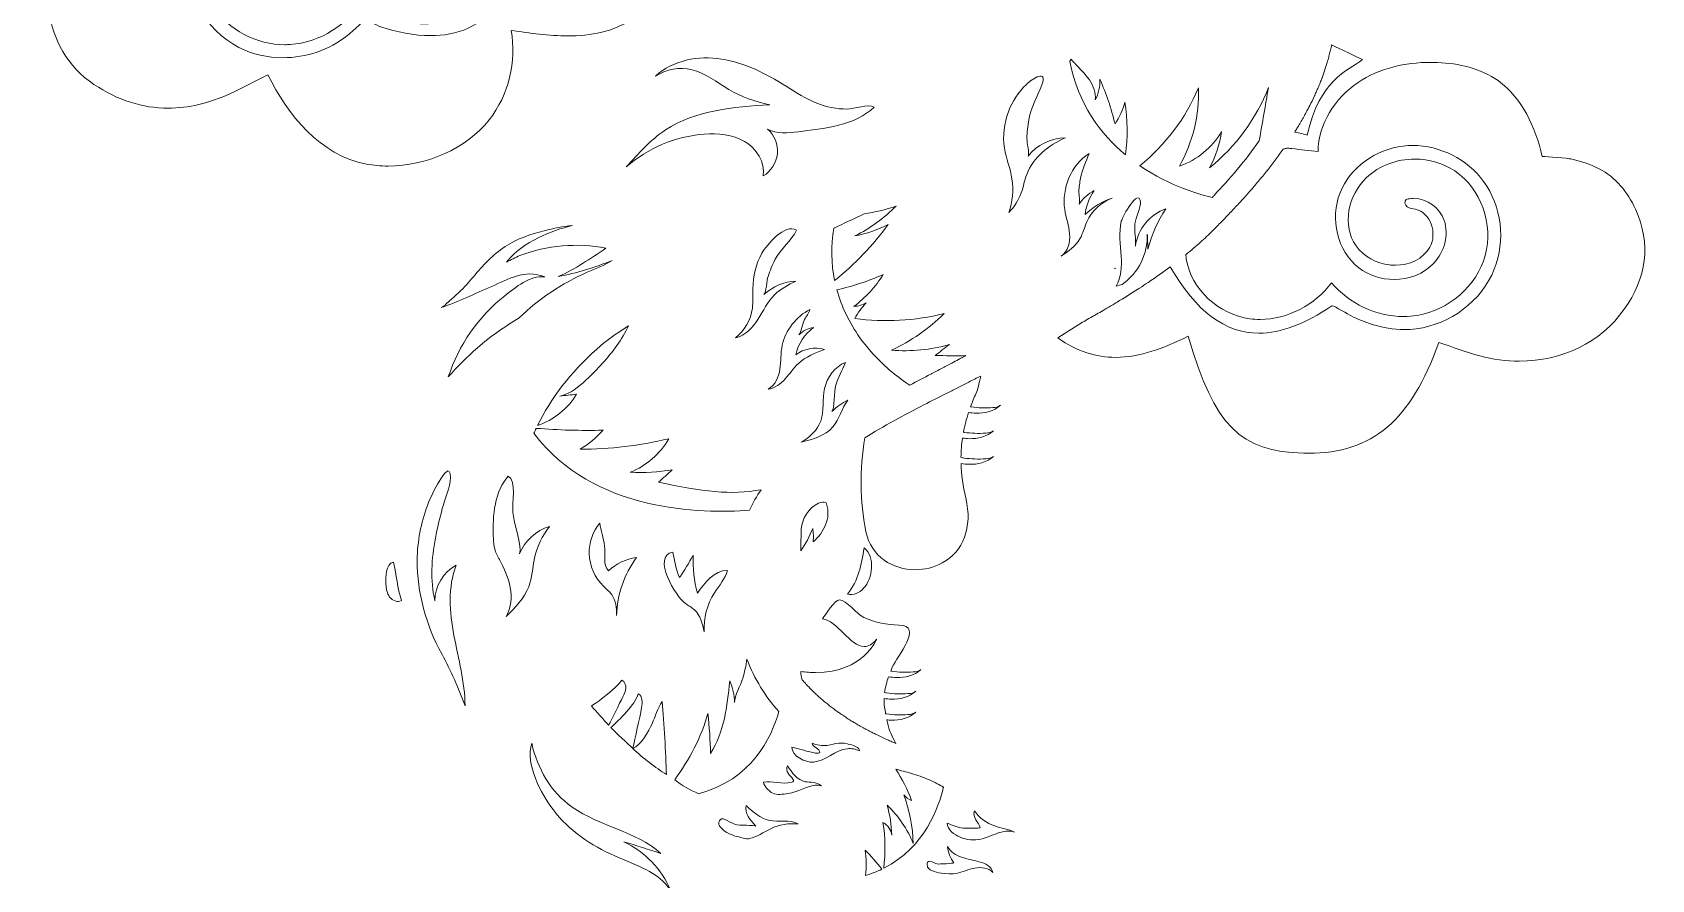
# Model space of a CAD drawing. Header units: millimetres. Extents: x -1356 to 546, y -801 to 88.
# Drawn here: x -450 to -26.9, y -473.1 to -251.8 of the extents above; entities that cross this region are included whole.
import ezdxf

# ---------------------------------------------------------------- set-up
doc = ezdxf.new("R2010")
doc.units = ezdxf.units.MM
doc.header["$MEASUREMENT"] = 0
doc.layers.add('Layer 4', color=7, linetype='Continuous')

msp = doc.modelspace()

# ---------------------------------------------------------------- linework, layer by layer
at = {"layer": 'Layer 4', "lineweight": 0}
for points, knots in [([(-301.22, -251.8), (-304.13, -252.5), (-307.1, -252.76), (-310.08, -252.76), (-315.01, -252.76), (-319.99, -252.04), (-324.89, -251.31), (-323.37, -259.43), (-325.51, -268.17), (-330.61, -274.67), (-336.56, -282.27), (-347.13, -286.74), (-357.04, -286.74), (-358.95, -286.74), (-360.83, -286.57), (-362.66, -286.23), (-374.86, -283.94), (-383.15, -273.38), (-388.47, -262.9), (-391.74, -264.55), (-394.99, -266.33), (-398.34, -267.85), (-403.8, -270.34), (-409.2, -271.62), (-414.5, -271.62), (-421.14, -271.62), (-427.64, -269.61), (-433.92, -265.41), (-447.52, -256.33), (-449.97, -236.31), (-438.36, -225.98), (-434.34, -222.41), (-428.59, -220.77), (-423.06, -217.97), (-419.64, -199.32), (-413.22, -192.45), (-396.29, -190.1), (-394.62, -189.87), (-392.97, -189.75), (-391.34, -189.75), (-383.63, -189.75), (-376.49, -192.41), (-371.12, -198.52), (-369.5, -200.35), (-368.15, -202.39), (-366.9, -204.48), (-365.56, -206.74), (-365.01, -207.42), (-363.79, -207.42), (-363.04, -207.42), (-362.02, -207.16), (-360.39, -206.83), (-356.85, -206.13), (-353.18, -205.57), (-349.54, -205.57), (-346.19, -205.57), (-342.87, -206.04), (-339.7, -207.29), (-331.61, -210.48), (-325.85, -218.87), (-325.79, -227.56), (-325.72, -236.26), (-331.35, -244.73), (-339.39, -248.04), (-341.96, -249.1), (-344.73, -249.61), (-347.51, -249.61), (-353.41, -249.61), (-359.34, -247.31), (-363.47, -243.08), (-367.47, -249.8), (-374.82, -254.51), (-382.64, -255.01), (-383.08, -255.03), (-383.53, -255.05), (-383.98, -255.05), (-391.34, -255.05), (-398.8, -251.24), (-402.76, -245.02), (-406.55, -239.07), (-407.02, -231.11), (-403.8, -224.84), (-400.59, -218.58), (-393.77, -214.3), (-386.73, -214.3), (-386.73, -214.3), (-386.7, -214.3), (-386.7, -214.3), (-379.78, -214.31), (-372.79, -218.84), (-370.97, -225.52), (-369.14, -232.2), (-373.65, -240.22), (-380.5, -241.23), (-380.96, -241.3), (-381.42, -241.33), (-381.89, -241.33), (-385.51, -241.33), (-389.17, -239.35), (-390.61, -236.05), (-392.24, -232.32), (-390.29, -227.26), (-386.39, -226.1), (-387.14, -225.73), (-387.94, -225.56), (-388.76, -225.56), (-391.28, -225.56), (-393.86, -227.21), (-394.94, -229.57), (-396.38, -232.69), (-395.55, -236.51), (-393.55, -239.3), (-390.98, -242.88), (-386.6, -244.7), (-382.2, -244.7), (-378.84, -244.7), (-375.48, -243.64), (-372.9, -241.48), (-366.93, -236.5), (-365.72, -227), (-369.64, -220.3), (-373.14, -214.32), (-380.12, -210.81), (-387.06, -210.81), (-387.9, -210.81), (-388.74, -210.87), (-389.57, -210.97), (-399.54, -212.22), (-407.99, -220.89), (-409.32, -230.85), (-410.64, -240.81), (-404.95, -251.23), (-396, -255.79), (-392.45, -257.59), (-388.49, -258.46), (-384.52, -258.46), (-378.47, -258.46), (-372.38, -256.44), (-367.66, -252.63), (-366.12, -251.38), (-362.93, -248.34), (-362.93, -248.34), (-362.93, -248.34), (-360.1, -250), (-358.89, -250.39), (-354.72, -251.74), (-350.27, -252.69), (-345.91, -252.69), (-342.53, -252.69), (-339.21, -252.12), (-336.11, -250.74), (-328.76, -247.46), (-323.85, -239.76), (-323.03, -231.76), (-322.22, -223.75), (-325.2, -215.61), (-330.27, -209.36), (-331.15, -208.27), (-332.13, -207.17), (-332.4, -205.79), (-332.6, -204.74), (-332.37, -203.66), (-332.36, -202.59), (-332.32, -197.26), (-337.79, -192.71), (-337.18, -187.57), (-337.13, -187.28), (-337.07, -186.99), (-337, -186.67), (-334.45, -187.56), (-331.91, -188.4), (-329.45, -189.21), (-327.71, -189.78), (-326.06, -190.32), (-324.45, -190.87), (-322.28, -193.77), (-320.69, -197.31), (-319.57, -200.74), (-317.28, -207.75), (-315.75, -215.48), (-310.47, -220.62), (-304.6, -226.33), (-295.89, -227.22), (-287.53, -227.22), (-286.29, -227.22), (-285.07, -227.2), (-283.86, -227.18), (-283.85, -227.23), (-283.84, -227.29), (-283.83, -227.35), (-281.86, -239.07), (-290.1, -249.16), (-301.22, -251.8)], [0, 0, 0, 0, 1, 1, 1, 2, 2, 2, 3, 3, 3, 4, 4, 4, 5, 5, 5, 6, 6, 6, 7, 7, 7, 8, 8, 8, 9, 9, 9, 10, 10, 10, 11, 11, 11, 12, 12, 12, 13, 13, 13, 14, 14, 14, 15, 15, 15, 16, 16, 16, 17, 17, 17, 18, 18, 18, 19, 19, 19, 20, 20, 20, 21, 21, 21, 22, 22, 22, 23, 23, 23, 24, 24, 24, 25, 25, 25, 26, 26, 26, 27, 27, 27, 28, 28, 28, 29, 29, 29, 30, 30, 30, 31, 31, 31, 32, 32, 32, 33, 33, 33, 34, 34, 34, 35, 35, 35, 36, 36, 36, 37, 37, 37, 38, 38, 38, 39, 39, 39, 40, 40, 40, 41, 41, 41, 42, 42, 42, 43, 43, 43, 44, 44, 44, 45, 45, 45, 46, 46, 46, 47, 47, 47, 48, 48, 48, 49, 49, 49, 50, 50, 50, 51, 51, 51, 52, 52, 52, 53, 53, 53, 54, 54, 54, 55, 55, 55, 56, 56, 56, 57, 57, 57, 58, 58, 58, 59, 59, 59, 60, 60, 60, 61, 61, 61, 62, 62, 62, 63, 63, 63, 64, 64, 64, 64]), ([(-294.79, -286.99), (-291.65, -283.48), (-288.47, -279.92), (-284.55, -277.32), (-276.66, -272.11), (-266.75, -271.34), (-257.32, -270.72), (-261.08, -270.01), (-264.71, -268.65), (-268.01, -266.71), (-271.17, -264.86), (-274.11, -262.44), (-277.68, -261.58), (-280.88, -260.81), (-284.39, -261.43), (-287.13, -263.26), (-282.62, -259.09), (-275.97, -257.85), (-269.91, -258.79), (-263.84, -259.73), (-258.26, -262.62), (-253.05, -265.86), (-250.44, -267.48), (-247.88, -269.22), (-245.03, -270.36), (-242.52, -271.36), (-239.83, -271.86), (-237.13, -271.87), (-235.3, -271.88), (-231.47, -270.46), (-230.06, -271.34), (-234.77, -276.17), (-243.48, -276.96), (-249.79, -277.79), (-252.52, -278.14), (-255.47, -278.46), (-257.86, -277.11), (-256.07, -278.68), (-255.1, -281.14), (-255.32, -283.51), (-255.54, -285.88), (-256.96, -288.11), (-259.01, -289.33), (-258.46, -285.74), (-260.75, -282.14), (-263.89, -280.3), (-267.02, -278.47), (-270.83, -278.13), (-274.45, -278.41), (-281.91, -278.98), (-289.17, -282.04), (-294.79, -286.99)], [0, 0, 0, 0, 1, 1, 1, 2, 2, 2, 3, 3, 3, 4, 4, 4, 5, 5, 5, 6, 6, 6, 7, 7, 7, 8, 8, 8, 9, 9, 9, 10, 10, 10, 11, 11, 11, 12, 12, 12, 13, 13, 13, 14, 14, 14, 15, 15, 15, 16, 16, 16, 17, 17, 17, 17]), ([(-113.09, -263.95), (-112.56, -262.55), (-112.08, -261.13), (-111.65, -259.69), (-111.64, -259.67), (-111.63, -259.64), (-111.63, -259.62), (-111.49, -259.17), (-111.37, -258.73), (-111.24, -258.28), (-111.22, -258.2), (-111.2, -258.12), (-111.18, -258.03), (-111.06, -257.59), (-110.95, -257.14), (-110.84, -256.7), (-110.82, -256.64), (-110.81, -256.58), (-110.8, -256.52), (-110.69, -256.06), (-110.58, -255.59), (-110.48, -255.12), (-108.05, -256.29), (-104.45, -257.96), (-102.39, -258.95), (-106.36, -261.91), (-113.73, -264.18), (-116.85, -278.69), (-117.31, -278.41), (-119.12, -278.14), (-120.14, -277.86), (-120.04, -277.71), (-119.95, -277.55), (-119.85, -277.4), (-119.66, -277.09), (-119.47, -276.78), (-119.28, -276.48), (-119.13, -276.23), (-118.99, -275.98), (-118.84, -275.73), (-118.69, -275.49), (-118.55, -275.25), (-118.41, -275), (-118.25, -274.74), (-118.1, -274.47), (-117.95, -274.2), (-117.82, -273.98), (-117.7, -273.75), (-117.57, -273.52), (-117.41, -273.24), (-117.26, -272.96), (-117.11, -272.68), (-116.99, -272.47), (-116.89, -272.26), (-116.78, -272.06), (-116.62, -271.75), (-116.45, -271.45), (-116.3, -271.14), (-116.26, -271.06), (-116.22, -270.99), (-116.18, -270.91), (-115.79, -270.15), (-115.42, -269.38), (-115.06, -268.6), (-115.01, -268.49), (-114.96, -268.39), (-114.91, -268.28), (-114.74, -267.92), (-114.58, -267.55), (-114.42, -267.19), (-114.36, -267.04), (-114.29, -266.9), (-114.23, -266.76), (-114.07, -266.39), (-113.91, -266.02), (-113.76, -265.64), (-113.71, -265.52), (-113.66, -265.39), (-113.61, -265.27), (-113.45, -264.87), (-113.29, -264.47), (-113.13, -264.07), (-113.12, -264.03), (-113.11, -263.99), (-113.09, -263.95)], [0, 0, 0, 0, 1, 1, 1, 2, 2, 2, 3, 3, 3, 4, 4, 4, 5, 5, 5, 6, 6, 6, 7, 7, 7, 8, 8, 8, 9, 9, 9, 10, 10, 10, 11, 11, 11, 12, 12, 12, 13, 13, 13, 14, 14, 14, 15, 15, 15, 16, 16, 16, 17, 17, 17, 18, 18, 18, 19, 19, 19, 20, 20, 20, 21, 21, 21, 22, 22, 22, 23, 23, 23, 24, 24, 24, 25, 25, 25, 26, 26, 26, 27, 27, 27, 28, 28, 28, 28]), ([(-190.16, -288.94), (-190.74, -290.5), (-191.02, -292.17), (-191.58, -293.74), (-192.27, -295.66), (-193.4, -297.42), (-194.84, -298.86), (-193.84, -296.08), (-193.55, -293.04), (-194.01, -290.12), (-194.43, -287.39), (-195.5, -284.8), (-195.96, -282.07), (-196.5, -278.88), (-196.09, -275.57), (-194.94, -272.56), (-193.92, -269.87), (-192.31, -267.41), (-190.24, -265.41), (-188.7, -263.92), (-184.56, -261.33), (-186.2, -265.51), (-187.41, -268.62), (-188.96, -271.28), (-189.6, -274.64), (-189.91, -276.27), (-190.08, -277.93), (-190.11, -279.59), (-190.12, -280.34), (-189.43, -283.73), (-189.79, -284.2), (-187.5, -281.23), (-183.8, -279.41), (-180.05, -279.39), (-184.44, -281.24), (-188.49, -284.47), (-190.16, -288.94)], [0, 0, 0, 0, 1, 1, 1, 2, 2, 2, 3, 3, 3, 4, 4, 4, 5, 5, 5, 6, 6, 6, 7, 7, 7, 8, 8, 8, 9, 9, 9, 10, 10, 10, 11, 11, 11, 12, 12, 12, 12]), ([(-34.03, -324.13), (-40.19, -332.87), (-50.35, -337.7), (-61.45, -337.7), (-64.84, -337.7), (-68.32, -337.25), (-71.8, -336.32), (-75.42, -335.36), (-78.93, -333.98), (-82.46, -332.8), (-89.82, -353.25), (-99.84, -361.75), (-116.52, -361.75), (-116.93, -361.75), (-117.34, -361.74), (-117.76, -361.73), (-134.42, -361.33), (-141.05, -354.7), (-147.97, -331.21), (-154.26, -334.3), (-160.56, -336.7), (-166.99, -336.7), (-171.93, -336.7), (-176.94, -335.27), (-182.06, -331.63), (-182.06, -331.63), (-175.55, -327.53), (-175.55, -327.53), (-175.31, -327.39), (-175.07, -327.26), (-174.83, -327.12), (-174.2, -326.76), (-173.58, -326.4), (-172.95, -326.05), (-172.61, -325.85), (-172.28, -325.66), (-171.94, -325.46), (-171.35, -325.12), (-170.76, -324.78), (-170.17, -324.43), (-169.86, -324.25), (-169.54, -324.07), (-169.23, -323.88), (-168.54, -323.48), (-167.85, -323.07), (-167.16, -322.66), (-166.97, -322.54), (-166.77, -322.42), (-166.57, -322.3), (-164.75, -321.2), (-162.94, -320.08), (-161.16, -318.93), (-161, -318.83), (-160.84, -318.73), (-160.68, -318.62), (-159.93, -318.13), (-159.18, -317.64), (-158.44, -317.14), (-158.28, -317.04), (-158.13, -316.94), (-157.97, -316.83), (-156.18, -315.62), (-154.42, -314.38), (-152.69, -313.09), (-152.68, -313.09), (-152.68, -313.09), (-152.68, -313.08), (-145.92, -324.66), (-138.39, -330.39), (-129.5, -330.39), (-123.76, -330.39), (-117.45, -328), (-110.41, -323.24), (-110.4, -323.23), (-110.38, -323.23), (-110.36, -323.23), (-109.79, -323.23), (-105.95, -325.61), (-105.42, -325.86), (-103.62, -326.72), (-101.78, -327.5), (-99.88, -328.11), (-97.17, -328.97), (-94.37, -329.47), (-91.55, -329.47), (-90.49, -329.47), (-89.43, -329.4), (-88.36, -329.25), (-79.43, -328.01), (-71.35, -322.11), (-67.98, -313.66), (-65.01, -306.21), (-66.05, -297.26), (-70.78, -290.78), (-75.02, -284.97), (-82.14, -281.37), (-89.31, -281.37), (-90.13, -281.37), (-90.96, -281.42), (-91.79, -281.52), (-98.93, -282.36), (-105.65, -287.08), (-108.3, -293.77), (-110.95, -300.46), (-109.06, -308.86), (-103.39, -313.3), (-100.79, -315.34), (-97.47, -316.37), (-94.17, -316.37), (-90.29, -316.37), (-86.43, -314.95), (-83.78, -312.09), (-81.06, -309.15), (-79.76, -304.75), (-81.08, -300.96), (-82.22, -297.67), (-85.55, -295.17), (-88.97, -295.17), (-89.49, -295.17), (-90, -295.23), (-90.51, -295.34), (-90.67, -295.38), (-90.83, -295.43), (-90.97, -295.51), (-91.61, -295.91), (-91.36, -296.98), (-90.74, -297.41), (-90.12, -297.84), (-89.32, -297.87), (-88.59, -298.03), (-84.6, -298.92), (-82.84, -304.32), (-84.81, -307.89), (-86.53, -311.05), (-90.25, -312.65), (-93.88, -312.65), (-94.37, -312.65), (-94.86, -312.62), (-95.35, -312.56), (-98.77, -312.15), (-102.07, -310.39), (-104.08, -307.59), (-107.91, -302.28), (-106.15, -294.31), (-101.43, -289.79), (-98.06, -286.56), (-93.4, -284.93), (-88.75, -284.93), (-85.06, -284.93), (-81.38, -285.95), (-78.31, -288.01), (-71.38, -292.66), (-68.14, -302.02), (-70.35, -310.07), (-72.57, -318.12), (-79.9, -324.42), (-88.14, -325.76), (-89.32, -325.95), (-90.51, -326.04), (-91.7, -326.04), (-98.82, -326.04), (-105.92, -322.7), (-110.52, -317.22), (-114.88, -323.01), (-121.98, -326.79), (-129.18, -326.79), (-130.08, -326.79), (-130.98, -326.73), (-131.87, -326.61), (-139.95, -325.52), (-147.21, -319), (-148.46, -310.95), (-148.52, -310.59), (-148.56, -310.23), (-148.55, -309.87), (-148.54, -309.86), (-148.53, -309.85), (-148.52, -309.84), (-147.21, -308.77), (-145.92, -307.67), (-144.66, -306.53), (-144.56, -306.45), (-144.47, -306.35), (-144.37, -306.27), (-143.84, -305.78), (-143.3, -305.29), (-142.78, -304.79), (-142.25, -304.29), (-141.74, -303.78), (-141.22, -303.26), (-141.12, -303.16), (-141.02, -303.07), (-140.92, -302.97), (-140.2, -302.24), (-139.47, -301.5), (-138.74, -300.75), (-138.72, -300.72), (-138.69, -300.7), (-138.67, -300.68), (-137.95, -299.93), (-137.23, -299.18), (-136.5, -298.41), (-136.47, -298.37), (-136.43, -298.33), (-136.39, -298.29), (-135.67, -297.53), (-134.95, -296.75), (-134.23, -295.96), (-134.19, -295.92), (-134.15, -295.87), (-134.1, -295.82), (-133.38, -295.03), (-132.66, -294.23), (-131.94, -293.41), (-131.9, -293.36), (-131.86, -293.32), (-131.83, -293.28), (-131.1, -292.45), (-130.38, -291.61), (-129.67, -290.76), (-129.64, -290.73), (-129.61, -290.69), (-129.57, -290.65), (-128.85, -289.79), (-128.14, -288.92), (-127.43, -288.03), (-127.41, -288), (-127.39, -287.98), (-127.37, -287.95), (-126.65, -287.05), (-125.94, -286.14), (-125.24, -285.21), (-125.23, -285.2), (-125.23, -285.19), (-125.22, -285.19), (-124.51, -284.25), (-123.81, -283.29), (-123.13, -282.33), (-123.04, -282.29), (-122.94, -282.25), (-122.84, -282.22), (-122.55, -282.14), (-122.25, -282.11), (-121.94, -282.11), (-121.59, -282.11), (-121.23, -282.15), (-120.88, -282.19), (-118.6, -282.45), (-116.31, -282.71), (-114.03, -282.97), (-113.96, -275.73), (-109.6, -268.93), (-103.58, -264.9), (-98.04, -261.2), (-91.28, -259.67), (-84.6, -259.67), (-84.02, -259.67), (-83.44, -259.68), (-82.86, -259.7), (-77.26, -259.92), (-71.56, -261.21), (-66.99, -264.44), (-60.62, -268.95), (-57.28, -276.64), (-55.45, -284.23), (-55.46, -284.22), (-55.42, -284.21), (-55.35, -284.21), (-54.49, -284.21), (-48.6, -284.76), (-48.01, -284.88), (-45.45, -285.42), (-42.96, -286.29), (-40.62, -287.46), (-36.24, -289.65), (-33.14, -293.54), (-31.1, -297.97), (-26.88, -307.15), (-28.31, -316.02), (-34.03, -324.13)], [0, 0, 0, 0, 1, 1, 1, 2, 2, 2, 3, 3, 3, 4, 4, 4, 5, 5, 5, 6, 6, 6, 7, 7, 7, 8, 8, 8, 9, 9, 9, 10, 10, 10, 11, 11, 11, 12, 12, 12, 13, 13, 13, 14, 14, 14, 15, 15, 15, 16, 16, 16, 17, 17, 17, 18, 18, 18, 19, 19, 19, 20, 20, 20, 21, 21, 21, 22, 22, 22, 23, 23, 23, 24, 24, 24, 25, 25, 25, 26, 26, 26, 27, 27, 27, 28, 28, 28, 29, 29, 29, 30, 30, 30, 31, 31, 31, 32, 32, 32, 33, 33, 33, 34, 34, 34, 35, 35, 35, 36, 36, 36, 37, 37, 37, 38, 38, 38, 39, 39, 39, 40, 40, 40, 41, 41, 41, 42, 42, 42, 43, 43, 43, 44, 44, 44, 45, 45, 45, 46, 46, 46, 47, 47, 47, 48, 48, 48, 49, 49, 49, 50, 50, 50, 51, 51, 51, 52, 52, 52, 53, 53, 53, 54, 54, 54, 55, 55, 55, 56, 56, 56, 57, 57, 57, 58, 58, 58, 59, 59, 59, 60, 60, 60, 61, 61, 61, 62, 62, 62, 63, 63, 63, 64, 64, 64, 65, 65, 65, 66, 66, 66, 67, 67, 67, 68, 68, 68, 69, 69, 69, 70, 70, 70, 71, 71, 71, 72, 72, 72, 73, 73, 73, 74, 74, 74, 75, 75, 75, 76, 76, 76, 77, 77, 77, 78, 78, 78, 79, 79, 79, 80, 80, 80, 81, 81, 81, 82, 82, 82, 83, 83, 83, 84, 84, 84, 85, 85, 85, 86, 86, 86, 87, 87, 87, 88, 88, 88, 89, 89, 89, 90, 90, 90, 91, 91, 91, 92, 92, 92, 93, 93, 93, 93]), ([(-178.9, -259.34), (-178.79, -259.17), (-178.69, -259), (-178.59, -258.83), (-178.3, -259.18), (-178.01, -259.5), (-177.71, -259.81), (-175.04, -262.57), (-171.74, -265.68), (-172.26, -269.49), (-171.37, -267.83), (-170.95, -265.94), (-171.05, -264.06), (-169.38, -267.82), (-168.05, -271.73), (-167.09, -275.73), (-165.92, -274), (-165.04, -272.07), (-164.51, -270.04), (-163.78, -274.59), (-163.74, -279.25), (-164.37, -283.82), (-170.83, -278.42), (-176.67, -270.59), (-178.9, -259.34)], [0, 0, 0, 0, 1, 1, 1, 2, 2, 2, 3, 3, 3, 4, 4, 4, 5, 5, 5, 6, 6, 6, 7, 7, 7, 8, 8, 8, 8]), ([(-160.62, -286.65), (-153.94, -281.27), (-148.61, -274.23), (-145.29, -266.32), (-145.03, -273.42), (-146.76, -280.58), (-150.25, -286.77), (-145.67, -285.18), (-141.69, -281.91), (-139.23, -277.72), (-139.75, -281.03), (-140.82, -284.25), (-142.37, -287.21), (-135.58, -281.68), (-130.23, -274.4), (-126.99, -266.26), (-127.79, -270.9), (-128.6, -275.54), (-129.4, -280.18), (-133.07, -285.38), (-137.16, -290.05), (-141.21, -294.43), (-141.36, -294.59), (-141.53, -294.76), (-141.69, -294.93), (-144.48, -294.31), (-152.59, -292.14), (-160.62, -286.65)], [0, 0, 0, 0, 1, 1, 1, 2, 2, 2, 3, 3, 3, 4, 4, 4, 5, 5, 5, 6, 6, 6, 7, 7, 7, 8, 8, 8, 9, 9, 9, 9]), ([(-178.95, -304.46), (-179.13, -302.3), (-179.92, -300.23), (-180.24, -298.08), (-181.04, -292.72), (-178.57, -286.39), (-173.85, -283.48), (-174.7, -285.61), (-175.63, -287.66), (-176.09, -289.95), (-176.32, -291.09), (-176.47, -292.25), (-176.53, -293.41), (-176.56, -294.11), (-176.14, -296.2), (-176.47, -296.73), (-175.53, -295.19), (-174.13, -293.94), (-172.5, -293.17), (-173.86, -294.98), (-174.69, -297.18), (-174.87, -299.43), (-172.92, -297.47), (-170.5, -295.99), (-167.87, -295.14), (-170.77, -296.22), (-173.2, -298.5), (-174.46, -301.33), (-175.1, -302.78), (-175.45, -304.35), (-176.24, -305.72), (-177.37, -307.67), (-179.29, -309), (-181.15, -310.27), (-179.35, -309.06), (-178.77, -306.63), (-178.95, -304.46)], [0, 0, 0, 0, 1, 1, 1, 2, 2, 2, 3, 3, 3, 4, 4, 4, 5, 5, 5, 6, 6, 6, 7, 7, 7, 8, 8, 8, 9, 9, 9, 10, 10, 10, 11, 11, 11, 12, 12, 12, 12]), ([(-165.18, -317.66), (-165.73, -317.81), (-166.28, -317.95), (-166.83, -318.09), (-165.48, -315.83), (-165.31, -312.96), (-165.47, -310.29), (-165.65, -307.24), (-166.17, -304.13), (-165.45, -301.16), (-165.12, -299.78), (-160.87, -292.45), (-160.47, -296), (-160.29, -297.64), (-161.64, -300.12), (-161.87, -301.84), (-162.12, -303.77), (-161.52, -305.81), (-161.75, -307.64), (-161.2, -303.26), (-157.96, -299.32), (-153.77, -297.92), (-155.94, -301.11), (-157.54, -304.68), (-158.48, -308.41), (-158.54, -307.12), (-158.6, -305.82), (-158.66, -304.52), (-158.43, -309.62), (-161.04, -314.71), (-165.18, -317.66)], [0, 0, 0, 0, 1, 1, 1, 2, 2, 2, 3, 3, 3, 4, 4, 4, 5, 5, 5, 6, 6, 6, 7, 7, 7, 8, 8, 8, 9, 9, 9, 10, 10, 10, 10]), ([(-235.04, -305), (-232.03, -304.39), (-229.1, -303.39), (-226.36, -302.02), (-230.34, -307.49), (-235.07, -312.4), (-240.37, -316.61), (-241.25, -312.22), (-241.34, -307.67), (-240.6, -302.96), (-238.06, -301.79), (-235.38, -300.54), (-232.62, -299.21), (-229.79, -298.81), (-227, -298.14), (-224.31, -297.18), (-227.43, -300.34), (-231.07, -302.99), (-235.04, -305)], [0, 0, 0, 0, 1, 1, 1, 2, 2, 2, 3, 3, 3, 4, 4, 4, 5, 5, 5, 6, 6, 6, 6]), ([(-333.69, -334.21), (-336.39, -336.58), (-338.93, -339.12), (-341.29, -341.83), (-338.66, -333.5), (-333.41, -326.03), (-326.54, -320.64), (-323.76, -318.46), (-319.92, -315.15), (-316.08, -315.7), (-321.64, -313.56), (-325.56, -316.37), (-329.96, -318.17), (-334.36, -319.98), (-338.58, -322.27), (-343.12, -323.67), (-342.38, -323.44), (-341.45, -322.34), (-340.86, -321.83), (-340.07, -321.16), (-339.3, -320.47), (-338.54, -319.76), (-337.16, -318.45), (-335.96, -317.13), (-334.74, -315.67), (-332.29, -312.73), (-329.66, -309.88), (-326.44, -307.76), (-323.3, -305.68), (-319.83, -304.58), (-316.22, -303.64), (-313.81, -303.02), (-311.34, -302.5), (-308.86, -302.26), (-314.4, -303.64), (-321.51, -306.28), (-326.12, -311.83), (-324.96, -311.31), (-323.84, -310.6), (-322.61, -310.13), (-315.48, -307.42), (-307.6, -306.74), (-300.11, -308.18), (-304.12, -310.91), (-308.16, -313.66), (-312.59, -315.63), (-307.76, -314.69), (-303.02, -313.27), (-298.48, -311.38), (-300.51, -312.67), (-302.78, -313.51), (-304.98, -314.48), (-311.56, -317.35), (-317.61, -321.42), (-322.78, -326.4), (-326.59, -328.68), (-330.26, -331.22), (-333.69, -334.21)], [0, 0, 0, 0, 1, 1, 1, 2, 2, 2, 3, 3, 3, 4, 4, 4, 5, 5, 5, 6, 6, 6, 7, 7, 7, 8, 8, 8, 9, 9, 9, 10, 10, 10, 11, 11, 11, 12, 12, 12, 13, 13, 13, 14, 14, 14, 15, 15, 15, 16, 16, 16, 17, 17, 17, 18, 18, 18, 19, 19, 19, 19]), ([(-261.7, -318.78), (-261.64, -315.57), (-260.94, -312.33), (-259.35, -309.53), (-258.11, -307.33), (-253.36, -301.61), (-250.32, -303.53), (-251.6, -306.15), (-254.4, -308.35), (-255.85, -311.09), (-256.61, -312.55), (-257.25, -314.07), (-257.75, -315.63), (-258.03, -316.51), (-258.25, -319.75), (-258.81, -320.26), (-256.53, -318.19), (-253.52, -316.93), (-250.45, -316.77), (-252.43, -317.76), (-254.46, -318.78), (-256.04, -320.34), (-257.89, -322.16), (-258.99, -324.59), (-260.39, -326.78), (-261.79, -328.96), (-263.71, -331.07), (-266.26, -331.57), (-263.87, -329.7), (-262.25, -326.88), (-261.84, -323.87), (-261.61, -322.19), (-261.74, -320.48), (-261.7, -318.78)], [0, 0, 0, 0, 1, 1, 1, 2, 2, 2, 3, 3, 3, 4, 4, 4, 5, 5, 5, 6, 6, 6, 7, 7, 7, 8, 8, 8, 9, 9, 9, 10, 10, 10, 11, 11, 11, 11]), ([(-211.75, -325.27), (-215.75, -329.2), (-220.41, -332.45), (-225.48, -334.84), (-220.4, -335.24), (-215.25, -334.74), (-210.35, -333.37), (-211.6, -334.31), (-212.85, -335.25), (-214.1, -336.19), (-211.44, -336.3), (-208.75, -336.34), (-206.08, -336.23), (-206.43, -336.42), (-206.78, -336.61), (-207.13, -336.8), (-207.42, -336.95), (-207.7, -337.1), (-207.99, -337.25), (-208.58, -337.57), (-209.16, -337.88), (-209.75, -338.19), (-210.2, -338.43), (-210.65, -338.67), (-211.1, -338.91), (-211.54, -339.14), (-211.97, -339.37), (-212.41, -339.6), (-213.08, -339.96), (-213.75, -340.31), (-214.42, -340.66), (-214.64, -340.78), (-214.86, -340.89), (-215.08, -341.01), (-216.99, -342.01), (-218.87, -342.99), (-220.71, -343.95), (-221.24, -343.62), (-222, -343.12), (-222.9, -342.47), (-222.93, -342.44), (-222.96, -342.42), (-222.99, -342.4), (-225.79, -340.35), (-230.02, -336.77), (-233.73, -331.57), (-236.57, -327.6), (-238.58, -323.43), (-239.78, -319.07), (-235.62, -318.13), (-231.54, -316.8), (-227.64, -315.08), (-229.68, -318.28), (-232.29, -321.11), (-235.3, -323.41), (-234.17, -323.33), (-233.06, -322.99), (-232.07, -322.43), (-233.26, -323.67), (-234.28, -325.07), (-235.09, -326.59), (-227.32, -327.6), (-219.36, -327.15), (-211.75, -325.27)], [0, 0, 0, 0, 1, 1, 1, 2, 2, 2, 3, 3, 3, 4, 4, 4, 5, 5, 5, 6, 6, 6, 7, 7, 7, 8, 8, 8, 9, 9, 9, 10, 10, 10, 11, 11, 11, 12, 12, 12, 13, 13, 13, 14, 14, 14, 15, 15, 15, 16, 16, 16, 17, 17, 17, 18, 18, 18, 19, 19, 19, 20, 20, 20, 21, 21, 21, 21]), ([(-167.02, -313.51), (-167.08, -313.55), (-167.12, -313.58), (-167.18, -313.61), (-167.15, -313.53), (-167.13, -313.46), (-167.11, -313.38), (-167.08, -313.43), (-167.05, -313.47), (-167.02, -313.51)], [0, 0, 0, 0, 1, 1, 1, 2, 2, 2, 3, 3, 3, 3]), ([(-254.64, -339.77), (-254.33, -337.69), (-254.49, -335.55), (-254.05, -333.49), (-253.26, -329.74), (-250.28, -325.89), (-246.82, -324.23), (-247.02, -325.17), (-247.78, -325.98), (-248.25, -326.84), (-248.72, -327.72), (-249.07, -330.2), (-249.69, -330.79), (-248.64, -329.79), (-247.28, -329.12), (-245.85, -328.89), (-248.19, -330.62), (-249.88, -333.2), (-250.53, -336.04), (-248.43, -334.44), (-245.57, -333.9), (-243.03, -334.61), (-245.44, -335.56), (-247.91, -336.55), (-249.82, -338.31), (-251.12, -339.51), (-252.1, -341.01), (-253.29, -342.32), (-254.47, -343.63), (-255.97, -344.81), (-257.72, -345.02), (-255.86, -344.03), (-254.95, -341.85), (-254.64, -339.77)], [0, 0, 0, 0, 1, 1, 1, 2, 2, 2, 3, 3, 3, 4, 4, 4, 5, 5, 5, 6, 6, 6, 7, 7, 7, 8, 8, 8, 9, 9, 9, 10, 10, 10, 11, 11, 11, 11]), ([(-294.24, -328.51), (-295.95, -332.06), (-298.32, -335.33), (-300.99, -338.22), (-303.34, -340.75), (-308.52, -346.43), (-312.17, -346.82), (-310.71, -346.66), (-309.24, -346.5), (-307.78, -346.35), (-310.09, -350.15), (-313.78, -353.08), (-317.99, -354.52), (-314.53, -347.38), (-309.34, -340.67), (-302.52, -334.56), (-300.25, -332.52), (-297.45, -330.51), (-294.24, -328.51)], [0, 0, 0, 0, 1, 1, 1, 2, 2, 2, 3, 3, 3, 4, 4, 4, 5, 5, 5, 6, 6, 6, 6]), ([(-236.91, -347.85), (-238.52, -350.01), (-239.06, -352.84), (-240.81, -354.88), (-242.83, -357.23), (-246.04, -358.09), (-249.05, -358.82), (-246.84, -357.57), (-244.84, -355.74), (-243.99, -353.35), (-243.02, -350.65), (-243.61, -347.63), (-242.99, -344.83), (-242.37, -342.06), (-240.28, -339.04), (-237.53, -338.05), (-238.41, -340.11), (-239.5, -342.04), (-240.11, -344.24), (-240.43, -345.36), (-240.42, -350.2), (-241.05, -350.8), (-239.81, -349.63), (-238.41, -348.64), (-236.91, -347.85)], [0, 0, 0, 0, 1, 1, 1, 2, 2, 2, 3, 3, 3, 4, 4, 4, 5, 5, 5, 6, 6, 6, 7, 7, 7, 8, 8, 8, 8]), ([(-203.38, -351.29), (-204.04, -351.27), (-204.71, -351.2), (-205.36, -351.09), (-205.92, -352.8), (-206.36, -354.52), (-206.68, -356.25), (-206.62, -356.26), (-206.57, -356.28), (-206.51, -356.29), (-204.66, -356.56), (-202.76, -356.62), (-200.87, -356.48), (-200.17, -356.42), (-199.41, -356.32), (-198.85, -355.86), (-200.59, -357.41), (-202.98, -358), (-205.22, -357.94), (-205.8, -357.92), (-206.37, -357.86), (-206.94, -357.78), (-207.18, -359.45), (-207.32, -361.12), (-207.34, -362.81), (-207.06, -362.89), (-206.78, -362.95), (-206.51, -362.99), (-204.66, -363.27), (-202.76, -363.33), (-200.87, -363.18), (-200.17, -363.13), (-199.41, -363.02), (-198.85, -362.56), (-200.59, -364.12), (-202.98, -364.71), (-205.22, -364.64), (-205.93, -364.62), (-206.63, -364.54), (-207.33, -364.42), (-207.25, -367.37), (-206.85, -370.36), (-206.1, -373.41), (-204.22, -381.12), (-206.8, -387.43), (-212.23, -390.39), (-214.41, -391.59), (-216.87, -392.17), (-219.3, -392.17), (-225.14, -392.17), (-230.82, -388.78), (-232.16, -382.21), (-233.83, -374.07), (-233.76, -366.17), (-232.48, -357.75), (-227.57, -354.6), (-222.35, -351.83), (-217.01, -349.09), (-215.07, -348.09), (-213.13, -347.11), (-211.18, -346.12), (-211.06, -346.09), (-210.93, -346.04), (-210.79, -345.97), (-210.29, -345.74), (-209.81, -345.52), (-209.44, -345.24), (-208.07, -344.55), (-206.69, -343.86), (-205.31, -343.16), (-204.27, -342.64), (-203.23, -342.11), (-202.18, -341.58), (-202.66, -343.72), (-202.86, -344.97), (-203.38, -346.08), (-203.92, -347.25), (-204.41, -348.43), (-204.84, -349.6), (-204.78, -349.61), (-204.72, -349.63), (-204.66, -349.64), (-202.81, -349.91), (-200.92, -349.98), (-199.03, -349.83), (-198.32, -349.77), (-197.57, -349.67), (-197, -349.21), (-198.74, -350.76), (-201.13, -351.36), (-203.38, -351.29)], [0, 0, 0, 0, 1, 1, 1, 2, 2, 2, 3, 3, 3, 4, 4, 4, 5, 5, 5, 6, 6, 6, 7, 7, 7, 8, 8, 8, 9, 9, 9, 10, 10, 10, 11, 11, 11, 12, 12, 12, 13, 13, 13, 14, 14, 14, 15, 15, 15, 16, 16, 16, 17, 17, 17, 18, 18, 18, 19, 19, 19, 20, 20, 20, 21, 21, 21, 22, 22, 22, 23, 23, 23, 24, 24, 24, 25, 25, 25, 26, 26, 26, 27, 27, 27, 28, 28, 28, 29, 29, 29, 30, 30, 30, 30]), ([(-283.66, -357.94), (-285.95, -361.87), (-289.55, -365.01), (-293.75, -366.73), (-290.08, -366.88), (-286.4, -366.66), (-282.78, -366.09), (-283.98, -367.17), (-285.19, -368.26), (-286.39, -369.34), (-275, -371.72), (-267.37, -372.78), (-259.54, -371.26), (-260.68, -372.93), (-261.73, -374.72), (-262.62, -376.62), (-275.04, -377.57), (-303.47, -377.19), (-318.91, -356.53), (-318.72, -356.1), (-318.53, -355.67), (-318.33, -355.24), (-312.51, -355.7), (-306.67, -355.87), (-300.84, -355.73), (-302.56, -357.69), (-304.6, -359.36), (-306.85, -360.68), (-299.05, -360.72), (-291.24, -359.8), (-283.66, -357.94)], [0, 0, 0, 0, 1, 1, 1, 2, 2, 2, 3, 3, 3, 4, 4, 4, 5, 5, 5, 6, 6, 6, 7, 7, 7, 8, 8, 8, 9, 9, 9, 10, 10, 10, 10]), ([(-343.02, -414.16), (-347.09, -406.67), (-349.51, -398.2), (-349.42, -389.67), (-349.37, -384.81), (-348.48, -379.95), (-346.75, -375.41), (-345.92, -373.21), (-344.88, -371.1), (-343.65, -369.1), (-342.53, -367.27), (-340.79, -364.55), (-340.75, -368.12), (-340.72, -370.61), (-342.24, -373.78), (-342.86, -376.19), (-343.52, -378.74), (-344.16, -381.3), (-344.65, -383.88), (-345.66, -389.28), (-346.08, -394.86), (-344.81, -400.26), (-344.79, -396.46), (-342.57, -392.76), (-339.23, -390.95), (-341.48, -396.75), (-340.95, -403.23), (-339.81, -409.33), (-338.68, -415.44), (-336.96, -421.5), (-336.92, -427.71), (-338.61, -423.05), (-340.65, -418.52), (-343.02, -414.16)], [0, 0, 0, 0, 1, 1, 1, 2, 2, 2, 3, 3, 3, 4, 4, 4, 5, 5, 5, 6, 6, 6, 7, 7, 7, 8, 8, 8, 9, 9, 9, 10, 10, 10, 11, 11, 11, 11]), ([(-326.15, -404.34), (-324.82, -402.1), (-324.62, -399.33), (-325.11, -396.77), (-325.61, -394.22), (-326.75, -391.84), (-327.95, -389.53), (-328.41, -388.62), (-328.9, -387.72), (-329.17, -386.74), (-329.23, -386.55), (-329.27, -386.36), (-329.31, -386.17), (-329.42, -385.2), (-329.51, -384.23), (-329.57, -383.25), (-329.73, -378.23), (-329.2, -371.43), (-325.62, -367.75), (-323.45, -368.84), (-324.61, -374.84), (-324.45, -377.22), (-324.29, -379.51), (-321.95, -386.21), (-322.69, -388.01), (-321.3, -384.62), (-318.34, -381.93), (-314.85, -380.86), (-316.75, -383.29), (-318.1, -386.15), (-318.75, -389.17), (-319.29, -391.64), (-319.37, -394.23), (-320.27, -396.6), (-321.43, -399.66), (-323.83, -402.05), (-326.15, -404.34)], [0, 0, 0, 0, 1, 1, 1, 2, 2, 2, 3, 3, 3, 4, 4, 4, 5, 5, 5, 6, 6, 6, 7, 7, 7, 8, 8, 8, 9, 9, 9, 10, 10, 10, 11, 11, 11, 12, 12, 12, 12]), ([(-246.09, -381.36), (-246.9, -383.44), (-247.94, -385.43), (-249.19, -387.27), (-249.17, -385.95), (-249.15, -384.63), (-249.13, -383.3), (-249.12, -382.52), (-249.11, -381.73), (-248.99, -380.96), (-248.66, -378.81), (-247.47, -376.79), (-245.74, -375.46), (-245.17, -375.03), (-242.85, -373.78), (-242.45, -374.97), (-241.85, -376.73), (-242.02, -378.7), (-242.71, -380.43), (-243.4, -382.16), (-244.59, -383.66), (-245.96, -384.92), (-245.85, -383.73), (-245.9, -382.54), (-246.09, -381.36)], [0, 0, 0, 0, 1, 1, 1, 2, 2, 2, 3, 3, 3, 4, 4, 4, 5, 5, 5, 6, 6, 6, 7, 7, 7, 8, 8, 8, 8]), ([(-299.41, -392.48), (-297.45, -390.56), (-294.84, -389.31), (-292.12, -388.99), (-295.35, -393.35), (-297.19, -398.72), (-297.31, -404.14), (-297.32, -404.15), (-297.32, -404.15), (-297.32, -404.15), (-297.34, -402.19), (-297.51, -400.16), (-298.65, -398.59), (-299.24, -397.78), (-300.05, -397.17), (-300.76, -396.47), (-303.03, -394.25), (-304.39, -391.13), (-304.47, -387.97), (-304.54, -385.13), (-303.6, -382.14), (-301.73, -380), (-301.43, -381.77), (-300.73, -383.98), (-300.48, -385.94), (-300.19, -388.18), (-300.97, -390.84), (-299.41, -392.48)], [0, 0, 0, 0, 1, 1, 1, 2, 2, 2, 3, 3, 3, 4, 4, 4, 5, 5, 5, 6, 6, 6, 7, 7, 7, 8, 8, 8, 9, 9, 9, 9]), ([(-274.41, -408.42), (-274.88, -406.32), (-275.42, -404.07), (-277.01, -402.61), (-277.7, -401.97), (-278.55, -401.52), (-279.34, -400.99), (-281.81, -399.29), (-288.22, -388.64), (-282.66, -387.57), (-282.21, -389.82), (-281.78, -392.06), (-280.88, -394.19), (-279.58, -392.33), (-278.39, -390.4), (-277.33, -388.39), (-277.45, -391.73), (-277.07, -395.08), (-276.21, -398.31), (-274.26, -395.49), (-271.79, -392.38), (-268.37, -392.33), (-268.92, -394.53), (-270.55, -396.27), (-271.77, -398.19), (-273.7, -401.21), (-274.64, -404.85), (-274.41, -408.42)], [0, 0, 0, 0, 1, 1, 1, 2, 2, 2, 3, 3, 3, 4, 4, 4, 5, 5, 5, 6, 6, 6, 7, 7, 7, 8, 8, 8, 9, 9, 9, 9]), ([(-232.77, -397.02), (-233.85, -398.17), (-235.48, -399.02), (-236.99, -398.56), (-234.12, -394.89), (-233.35, -390.94), (-232.66, -386.49), (-229.58, -388.68), (-230.45, -394.55), (-232.77, -397.02)], [0, 0, 0, 0, 1, 1, 1, 2, 2, 2, 3, 3, 3, 3]), ([(-356.63, -399.3), (-357.32, -398.35), (-357.5, -397.13), (-357.58, -395.95), (-357.7, -394.29), (-357.66, -390.57), (-355.61, -390.21), (-354.77, -393.51), (-354.66, -396.92), (-353.54, -400.22), (-354.57, -400.79), (-355.93, -400.24), (-356.63, -399.3)], [0, 0, 0, 0, 1, 1, 1, 2, 2, 2, 3, 3, 3, 4, 4, 4, 4]), ([(-225.48, -418.68), (-223.63, -418.95), (-221.74, -419.02), (-219.85, -418.87), (-219.14, -418.82), (-218.39, -418.71), (-217.82, -418.25), (-219.56, -419.8), (-221.95, -420.4), (-224.2, -420.33), (-224.89, -420.31), (-225.58, -420.24), (-226.26, -420.12), (-226.73, -421.45), (-227.11, -422.84), (-227.31, -424.24), (-227.15, -424.27), (-226.99, -424.31), (-226.83, -424.33), (-224.98, -424.6), (-223.08, -424.67), (-221.19, -424.52), (-220.48, -424.47), (-219.73, -424.36), (-219.16, -423.9), (-220.9, -425.45), (-223.3, -426.05), (-225.54, -425.98), (-226.18, -425.97), (-226.81, -425.9), (-227.44, -425.8), (-227.47, -426.55), (-227.43, -427.29), (-227.31, -428.02), (-227.2, -428.62), (-227.11, -429.2), (-227.02, -429.77), (-226.96, -429.78), (-226.89, -429.8), (-226.83, -429.81), (-224.98, -430.08), (-223.08, -430.15), (-221.19, -430), (-220.48, -429.94), (-219.73, -429.84), (-219.16, -429.38), (-220.9, -430.93), (-223.3, -431.52), (-225.54, -431.46), (-225.94, -431.45), (-226.33, -431.41), (-226.73, -431.37), (-226.33, -433.3), (-225.73, -435.19), (-224.33, -437.54), (-224.54, -437.45), (-224.74, -437.37), (-224.94, -437.28), (-225.1, -437.21), (-225.26, -437.14), (-225.41, -437.07), (-225.81, -436.91), (-226.2, -436.73), (-226.58, -436.56), (-226.82, -436.45), (-227.07, -436.34), (-227.31, -436.23), (-227.79, -436.01), (-228.27, -435.79), (-228.74, -435.56), (-228.97, -435.45), (-229.19, -435.34), (-229.42, -435.23), (-229.77, -435.06), (-230.11, -434.89), (-230.45, -434.72), (-230.72, -434.58), (-230.98, -434.45), (-231.25, -434.31), (-231.63, -434.11), (-232, -433.91), (-232.37, -433.71), (-232.58, -433.6), (-232.79, -433.48), (-233, -433.37), (-233.43, -433.13), (-233.86, -432.89), (-234.27, -432.65), (-234.46, -432.54), (-234.64, -432.43), (-234.83, -432.32), (-235.14, -432.14), (-235.45, -431.95), (-235.76, -431.76), (-235.93, -431.66), (-236.1, -431.56), (-236.26, -431.46), (-236.66, -431.21), (-237.06, -430.95), (-237.45, -430.7), (-237.62, -430.59), (-237.79, -430.47), (-237.96, -430.36), (-238.35, -430.1), (-238.73, -429.84), (-239.11, -429.58), (-239.24, -429.49), (-239.38, -429.39), (-239.52, -429.29), (-239.81, -429.08), (-240.1, -428.87), (-240.39, -428.66), (-240.52, -428.56), (-240.66, -428.46), (-240.8, -428.36), (-241.15, -428.09), (-241.51, -427.82), (-241.85, -427.55), (-241.98, -427.44), (-242.12, -427.34), (-242.25, -427.23), (-242.58, -426.97), (-242.9, -426.7), (-243.22, -426.43), (-243.32, -426.35), (-243.43, -426.26), (-243.53, -426.17), (-243.81, -425.93), (-244.09, -425.68), (-244.36, -425.44), (-244.47, -425.35), (-244.58, -425.25), (-244.68, -425.16), (-245, -424.87), (-245.31, -424.58), (-245.61, -424.3), (-245.71, -424.2), (-245.81, -424.1), (-245.91, -424.01), (-246.18, -423.74), (-246.46, -423.47), (-246.72, -423.2), (-246.79, -423.13), (-246.86, -423.06), (-246.93, -422.99), (-247.2, -422.71), (-247.47, -422.43), (-247.73, -422.15), (-247.81, -422.06), (-247.9, -421.96), (-247.98, -421.87), (-248.25, -421.57), (-248.51, -421.27), (-248.77, -420.98), (-248.8, -420.94), (-248.83, -420.91), (-248.85, -420.88), (-249.03, -420.2), (-249.15, -419.49), (-249.22, -418.75), (-247.83, -418.93), (-246.53, -419.01), (-245.32, -419.01), (-232.75, -419.01), (-229.39, -410.31), (-229.39, -410.31), (-230.49, -411.69), (-231.56, -412.23), (-232.6, -412.23), (-236.29, -412.23), (-239.71, -405.44), (-243.49, -404.96), (-242.78, -404.01), (-240.36, -400.03), (-239.12, -400.03), (-239.1, -400.03), (-239.09, -400.03), (-239.08, -400.03), (-237.27, -400.13), (-234.5, -403.79), (-232.69, -404.64), (-229.85, -405.98), (-226.64, -406.52), (-223.51, -406.6), (-217, -406.77), (-224, -414.72), (-225.28, -417.63), (-225.42, -417.96), (-225.56, -418.3), (-225.7, -418.64), (-225.63, -418.65), (-225.56, -418.67), (-225.48, -418.68)], [0, 0, 0, 0, 1, 1, 1, 2, 2, 2, 3, 3, 3, 4, 4, 4, 5, 5, 5, 6, 6, 6, 7, 7, 7, 8, 8, 8, 9, 9, 9, 10, 10, 10, 11, 11, 11, 12, 12, 12, 13, 13, 13, 14, 14, 14, 15, 15, 15, 16, 16, 16, 17, 17, 17, 18, 18, 18, 19, 19, 19, 20, 20, 20, 21, 21, 21, 22, 22, 22, 23, 23, 23, 24, 24, 24, 25, 25, 25, 26, 26, 26, 27, 27, 27, 28, 28, 28, 29, 29, 29, 30, 30, 30, 31, 31, 31, 32, 32, 32, 33, 33, 33, 34, 34, 34, 35, 35, 35, 36, 36, 36, 37, 37, 37, 38, 38, 38, 39, 39, 39, 40, 40, 40, 41, 41, 41, 42, 42, 42, 43, 43, 43, 44, 44, 44, 45, 45, 45, 46, 46, 46, 47, 47, 47, 48, 48, 48, 49, 49, 49, 50, 50, 50, 51, 51, 51, 52, 52, 52, 53, 53, 53, 54, 54, 54, 55, 55, 55, 56, 56, 56, 57, 57, 57, 58, 58, 58, 59, 59, 59, 60, 60, 60, 61, 61, 61, 62, 62, 62, 63, 63, 63, 64, 64, 64, 64]), ([(-282.14, -447.05), (-278.47, -442.04), (-275.07, -435.7), (-273.49, -429.69), (-273.07, -433.16), (-272.84, -436.64), (-272.78, -440.13), (-269.18, -434.61), (-268.42, -427.77), (-267.75, -421.22), (-266.95, -422.98), (-266.52, -424.91), (-266.48, -426.84), (-266.51, -425.02), (-264.86, -422.3), (-264.35, -420.5), (-263.89, -418.88), (-263.5, -417.22), (-263.28, -415.54), (-261.28, -420.71), (-258.48, -425.3), (-254.91, -429.2), (-256.84, -436.01), (-262.07, -447.08), (-275.95, -450.65), (-278.03, -449.67), (-280.33, -448.51), (-282.14, -447.05)], [0, 0, 0, 0, 1, 1, 1, 2, 2, 2, 3, 3, 3, 4, 4, 4, 5, 5, 5, 6, 6, 6, 7, 7, 7, 8, 8, 8, 9, 9, 9, 9]), ([(-295.97, -421), (-295.21, -421.33), (-294.85, -422.24), (-294.9, -423.07), (-294.95, -423.9), (-295.33, -424.66), (-295.71, -425.4), (-296.56, -427.09), (-298.54, -431.12), (-299.4, -432.8), (-300.64, -431.42), (-302.68, -429.16), (-303.9, -427.71), (-301.57, -426.4), (-297.58, -423.13), (-295.97, -421)], [0, 0, 0, 0, 1, 1, 1, 2, 2, 2, 3, 3, 3, 4, 4, 4, 5, 5, 5, 5]), ([(-291.66, -424.55), (-290.51, -425.2), (-290.57, -426.85), (-290.78, -428.16), (-291.25, -431.05), (-292.57, -435.99), (-293.04, -438.88), (-291.13, -438.1), (-288.9, -434.28), (-288.06, -432.39), (-287.19, -430.45), (-286.62, -428.36), (-285.44, -426.59), (-284.87, -432.4), (-284.52, -439.82), (-284.32, -445.66), (-287.09, -443.88), (-290.5, -441.39), (-293.04, -438.88), (-294.47, -437.46), (-297.41, -434.91), (-298.81, -433.41), (-296.58, -431.23), (-292.53, -427.54), (-291.66, -424.55)], [0, 0, 0, 0, 1, 1, 1, 2, 2, 2, 3, 3, 3, 4, 4, 4, 5, 5, 5, 6, 6, 6, 7, 7, 7, 8, 8, 8, 8]), ([(-297.79, -466.91), (-304.01, -464.18), (-309.8, -460.22), (-313.93, -454.82), (-317.07, -450.72), (-321.24, -442.85), (-319.51, -437.48), (-317.9, -444.17), (-314.67, -450.12), (-308.94, -454.16), (-301.77, -459.2), (-292.28, -460.43), (-285.74, -466.26), (-288.96, -465.24), (-292.19, -464.22), (-295.42, -463.2), (-289.99, -465.77), (-285.55, -470.38), (-283.18, -475.9), (-286.38, -471.06), (-292.47, -469.25), (-297.79, -466.91)], [0, 0, 0, 0, 1, 1, 1, 2, 2, 2, 3, 3, 3, 4, 4, 4, 5, 5, 5, 6, 6, 6, 7, 7, 7, 7]), ([(-246.23, -437.44), (-245.01, -438), (-243.64, -438.2), (-242.31, -438.03), (-241.27, -437.89), (-240.26, -437.53), (-239.22, -437.45), (-237.93, -437.35), (-236.64, -437.68), (-235.42, -438.08), (-234.72, -438.31), (-233.9, -438.73), (-233.88, -439.46), (-234.85, -438.99), (-235.96, -438.79), (-237.03, -438.91), (-240.21, -439.25), (-242.7, -442.15), (-245.89, -442.4), (-248, -442.57), (-251.5, -440.88), (-251.5, -438.48), (-251.15, -438.43), (-244.23, -440.82), (-244.23, -439.9), (-244.23, -438.8), (-246.07, -438.53), (-246.23, -437.44)], [0, 0, 0, 0, 1, 1, 1, 2, 2, 2, 3, 3, 3, 4, 4, 4, 5, 5, 5, 6, 6, 6, 7, 7, 7, 8, 8, 8, 9, 9, 9, 9]), ([(-251.53, -447.67), (-251.37, -447.62), (-251.18, -447.56), (-251.11, -447.4), (-251.03, -447.22), (-251.13, -447.02), (-251.24, -446.87), (-251.63, -446.31), (-252.15, -445.85), (-252.51, -445.28), (-252.87, -444.7), (-253.04, -443.93), (-252.67, -443.36), (-251.5, -445.15), (-250.12, -447.09), (-248.03, -447.52), (-247.36, -447.65), (-246.67, -447.62), (-246, -447.71), (-245.21, -447.83), (-244.44, -448.12), (-243.78, -448.56), (-246.05, -448.01), (-248.29, -449.37), (-250.5, -450.12), (-251.83, -450.58), (-253.23, -450.82), (-254.63, -450.83), (-255.28, -450.84), (-255.95, -450.8), (-256.54, -450.53), (-257.58, -450.04), (-258.68, -448.73), (-258.97, -447.65), (-256.71, -447.18), (-254.1, -448.38), (-251.53, -447.67)], [0, 0, 0, 0, 1, 1, 1, 2, 2, 2, 3, 3, 3, 4, 4, 4, 5, 5, 5, 6, 6, 6, 7, 7, 7, 8, 8, 8, 9, 9, 9, 10, 10, 10, 11, 11, 11, 12, 12, 12, 12]), ([(-211.92, -448.91), (-211.94, -448.97), (-211.95, -449.04), (-211.97, -449.1), (-211.97, -449.1), (-211.97, -449.1), (-211.97, -449.1), (-213.08, -454), (-216.69, -464.68), (-227.53, -470.12), (-227.04, -466.17), (-227.1, -462.15), (-227.72, -458.21), (-226.46, -458.8), (-225.58, -460.09), (-225.43, -461.46), (-225.51, -458.82), (-225.91, -456.19), (-226.63, -453.64), (-223.68, -456.46), (-221.33, -459.92), (-219.79, -463.7), (-219.94, -459.35), (-220.79, -455.02), (-222.28, -450.92), (-221.78, -451.62), (-221.05, -452.16), (-220.23, -452.43), (-221.3, -449.54), (-222.71, -446.79), (-224.4, -444.22), (-223.05, -444.59), (-221.69, -444.97), (-220.29, -445.36), (-219.54, -445.57), (-218.77, -445.82), (-217.98, -446.1), (-217.98, -446.1), (-217.97, -446.11), (-217.97, -446.11), (-216.55, -446.63), (-215.08, -447.27), (-213.54, -448.05), (-213.52, -448.06), (-213.49, -448.08), (-213.46, -448.09), (-212.96, -448.35), (-212.44, -448.62), (-211.92, -448.91)], [0, 0, 0, 0, 1, 1, 1, 2, 2, 2, 3, 3, 3, 4, 4, 4, 5, 5, 5, 6, 6, 6, 7, 7, 7, 8, 8, 8, 9, 9, 9, 10, 10, 10, 11, 11, 11, 12, 12, 12, 13, 13, 13, 14, 14, 14, 15, 15, 15, 16, 16, 16, 16]), ([(-257.05, -459.8), (-258.92, -460.68), (-260.63, -462.01), (-262.66, -462.39), (-262.88, -462.43), (-263.21, -462.42), (-263.61, -462.37), (-265.24, -462.01), (-266.81, -461.69), (-268.18, -460.96), (-269.14, -460.44), (-270.3, -459.57), (-270.59, -458.67), (-270.66, -458.28), (-270.57, -457.87), (-270.26, -457.46), (-269.63, -456.62), (-267.24, -458.42), (-266.26, -458.72), (-265.46, -458.97), (-261.25, -458.83), (-260.97, -459.13), (-262.39, -457.62), (-263.92, -455.75), (-263.49, -453.72), (-261.71, -455.39), (-259.8, -457.13), (-257.41, -457.62), (-254.92, -458.14), (-252.1, -457.25), (-249.91, -458.55), (-252.34, -458.31), (-254.84, -458.75), (-257.05, -459.8)], [0, 0, 0, 0, 1, 1, 1, 2, 2, 2, 3, 3, 3, 4, 4, 4, 5, 5, 5, 6, 6, 6, 7, 7, 7, 8, 8, 8, 9, 9, 9, 10, 10, 10, 11, 11, 11, 11]), ([(-206.73, -459.67), (-206.34, -459.71), (-202.29, -459.63), (-202.3, -459.59), (-202.48, -458.8), (-203.01, -458.15), (-203.43, -457.46), (-203.84, -456.76), (-204.14, -455.9), (-203.8, -455.16), (-202.5, -456.97), (-200.62, -458.37), (-198.51, -459.09), (-196.8, -459.68), (-194.93, -459.84), (-193.34, -460.7), (-194.78, -460.2), (-196.38, -460.49), (-197.82, -460.99), (-199.25, -461.5), (-200.63, -462.2), (-202.11, -462.53), (-203.93, -462.94), (-205.87, -462.76), (-207.58, -462.04), (-209.02, -461.43), (-210.89, -460.02), (-210.92, -458.33), (-209.52, -458.91), (-208.29, -459.5), (-206.73, -459.67)], [0, 0, 0, 0, 1, 1, 1, 2, 2, 2, 3, 3, 3, 4, 4, 4, 5, 5, 5, 6, 6, 6, 7, 7, 7, 8, 8, 8, 9, 9, 9, 10, 10, 10, 10]), ([(-232.25, -472), (-231.97, -469.8), (-232.01, -467.56), (-232.41, -465.37), (-230.85, -466.95), (-229.37, -468.62), (-227.98, -470.35), (-229.3, -470.98), (-230.72, -471.54), (-232.25, -472)], [0, 0, 0, 0, 1, 1, 1, 2, 2, 2, 3, 3, 3, 3]), ([(-210.85, -464.44), (-210.1, -465.84), (-208.66, -466.74), (-207.17, -467.26), (-205.68, -467.79), (-204.11, -468), (-202.58, -468.41), (-201.02, -468.82), (-199.31, -469.67), (-198.99, -471.25), (-200.11, -469.98), (-202.04, -469.76), (-203.7, -470.08), (-205.36, -470.4), (-206.92, -471.14), (-208.59, -471.46), (-210.06, -471.75), (-216.62, -471.67), (-216.21, -468.95), (-216, -467.58), (-214.43, -468.81), (-213.58, -469), (-213.15, -469.09), (-209.1, -468.85), (-209.21, -468.7), (-210.13, -467.46), (-210.7, -465.97), (-210.85, -464.44)], [0, 0, 0, 0, 1, 1, 1, 2, 2, 2, 3, 3, 3, 4, 4, 4, 5, 5, 5, 6, 6, 6, 7, 7, 7, 8, 8, 8, 9, 9, 9, 9])]:
    msp.add_open_spline(points, degree=3, knots=knots, dxfattribs=at)

doc.saveas('drawing.dxf')
